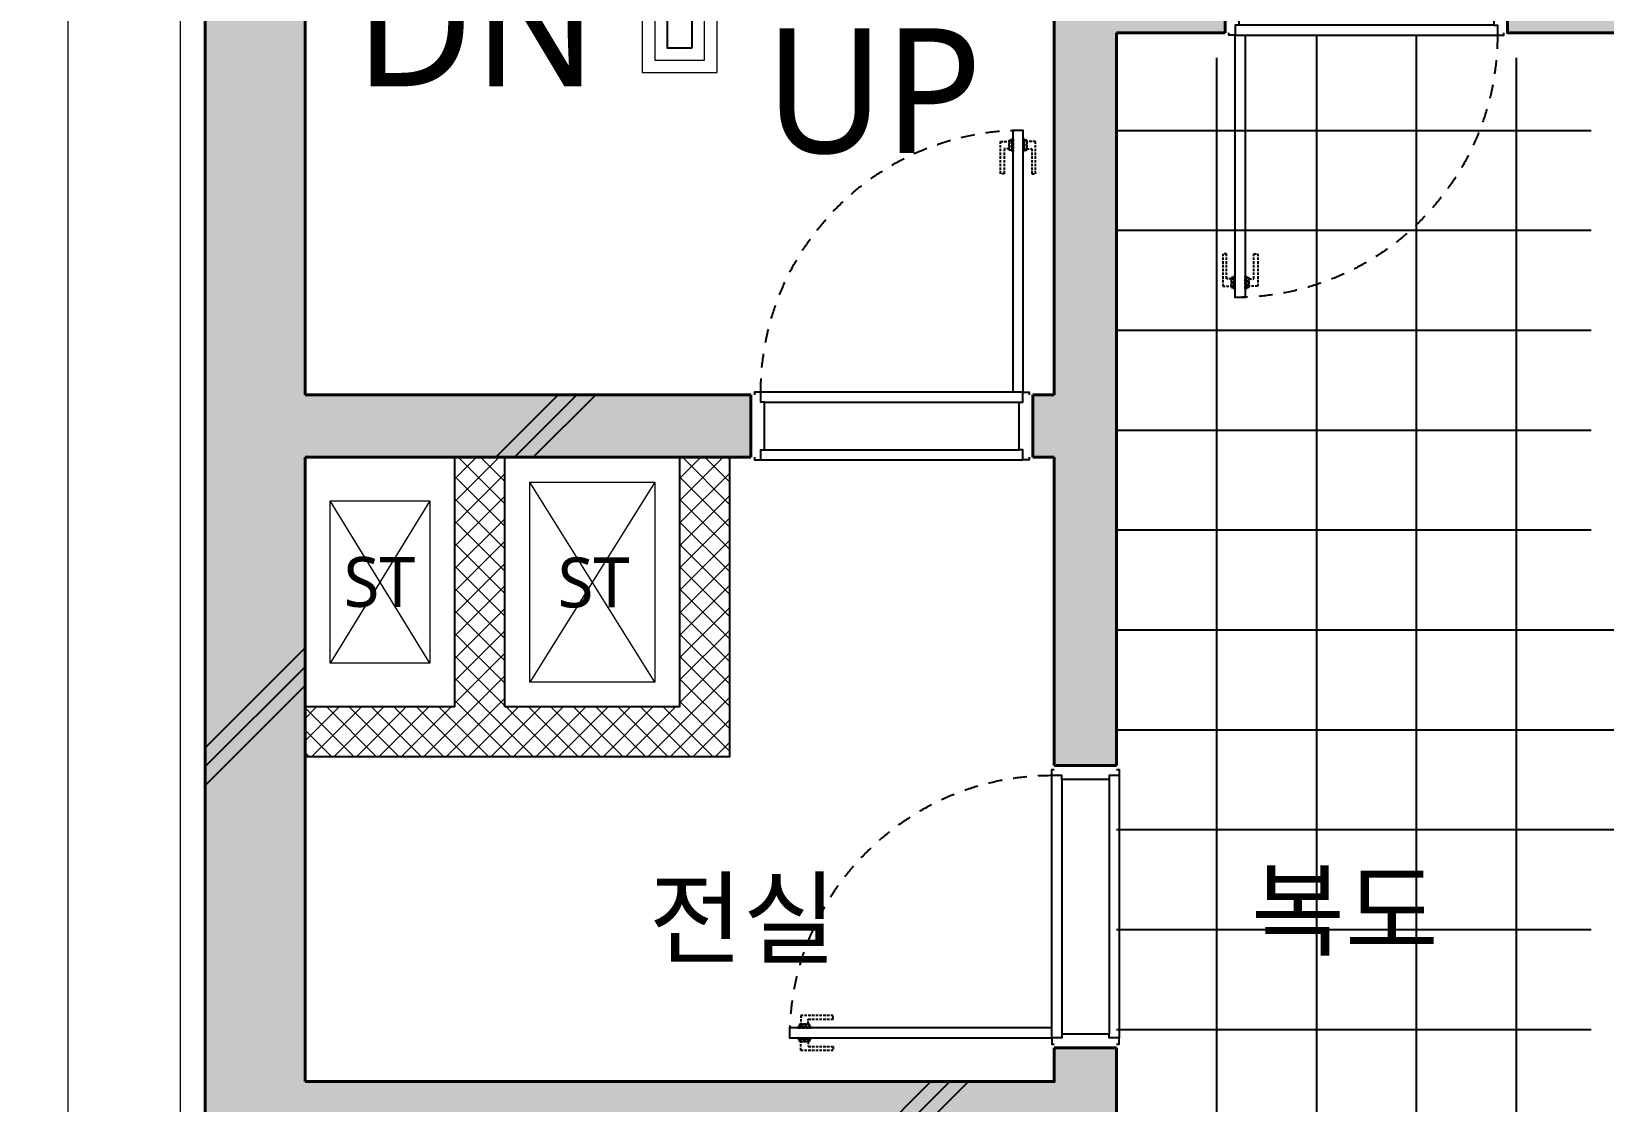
# Model space of a CAD drawing. Header units: millimetres. Extents: x 4739419 to 5837985, y 2291271 to 3446271.
# Drawn here: x 4986966 to 4993262, y 2416461 to 2420746 of the extents above; entities that cross this region are included whole.
import ezdxf
from ezdxf.enums import TextEntityAlignment as Align

# ---------------------------------------------------------------- set-up
doc = ezdxf.new("R2010")
doc.units = ezdxf.units.MM
doc.linetypes.add('XR-평면도$0$DASHEDX2', pattern=[1.5, 1, -0.5])
doc.linetypes.add('XR-평면도$0$HID', pattern=[2, 1.1, -0.9])
doc.layers.get('0').update_dxf_attribs({"color": 255})
for name, color, linetype, lineweight in [('A-XXXX-TXT2', 9, 'Continuous', 25), ('XR-평면도$0$A-CNTL', 9, 'Continuous', 15), ('XR-평면도$0$A-CONC-LIN1', 9, 'Continuous', 40), ('XR-평면도$0$A-DWXM-DOOR', 9, 'Continuous', 25), ('XR-평면도$0$A-ELEV-LIN3', 9, 'Continuous', 18), ('XR-평면도$0$A-SSXM-STAIR', 9, 'Continuous', 25), ('XR-평면도$0$A-SSXS-HAND', 9, 'Continuous', 20), ('XR-평면도$0$A-WAXM-BLOC', 9, 'Continuous', 25), ('XR-평면도$0$A-XXXX-HATC', 9, 'Continuous', 18), ('XR-평면도$0$A-XXXX-OPEN', 9, 'Continuous', 15)]:
    doc.layers.add(name, color=color, linetype=linetype, lineweight=lineweight)
doc.layers.add('XR-평면도$0$A-CONC-SOLD', color=9, linetype='Continuous')
doc.layers.add('XR-평면도$0$A-ELEV-PATT', color=9, linetype='Continuous')
doc.styles.add('맑은 고딕', font='malgun.ttf')

# ---------------------------------------------------------------- blocks, each defined once
blk = doc.blocks.new('XR-평면도$0$계단실(기준층)230530')
at = {"layer": 'XR-평면도$0$A-SSXM-STAIR'}
blk.add_lwpolyline([(-3336141.1, 1599960.6), (-3336141.1, 1603870.6), (-3336241.1, 1603870.6), (-3336241.1, 1599960.6), (-3336141.1, 1599960.6)], dxfattribs=at)
at = {"layer": 'XR-평면도$0$A-SSXS-HAND'}
for points in [[(-3336041.1, 1602630.3), (-3336041.1, 1603970.6), (-3336341.1, 1603970.6), (-3336341.1, 1599860.6), (-3336041.1, 1599860.6), (-3336041.1, 1602630.3)], [(-3336091.1, 1602654), (-3336091.1, 1603920.6), (-3336291.1, 1603920.6), (-3336291.1, 1599910.6), (-3336091.1, 1599910.6), (-3336091.1, 1602654)]]:
    blk.add_lwpolyline(points, dxfattribs=at)
blk = doc.blocks.new('XR-평면도$0$중심선(210216)')
at = {"layer": 'XR-평면도$0$A-CNTL', "ltscale": 300}
blk.add_lwpolyline([(121000, 206000), (121000, -10000)], dxfattribs=at)
blk = doc.blocks.new('XR-평면도$0$도어_008')
at = {"layer": 'XR-평면도$0$A-DWXM-DOOR', "color": 9, "linetype": 'XR-평면도$0$DASHEDX2', "ltscale": 10}
for points in [[(20, 1010), (20, 970), (10, 970), (10, 1010)], [(20, 965), (20, 1015), (25, 1015), (25, 965)], [(70, 965), (70, 1015), (65, 1015), (65, 965)], [(70, 1010), (70, 970), (80, 970), (80, 1010)], [(-25, 1005), (10, 1005), (10, 975), (-10, 975), (-10, 875), (-25, 875)], [(115, 1005), (80, 1005), (80, 975), (100, 975), (100, 875), (115, 875)]]:
    blk.add_lwpolyline(points, close=True, dxfattribs=at)
at = {"layer": 'XR-평면도$0$A-DWXM-DOOR'}
blk.add_lwpolyline([(65, 0), (65, 1050), (25, 1050), (25, 0)], close=True, dxfattribs=at)
at = {"layer": 'XR-평면도$0$A-DWXM-DOOR', "color": 0}
for points in [[(0, -260), (0, -270), (25, -270), (25, -230), (40, -230), (40, -40), (25, -40), (25, 0), (0, 0), (0, -10)], [(1100, -260), (1100, -270), (1075, -270), (1075, -230), (1060, -230), (1060, -40), (1075, -40), (1075, 0), (1100, 0), (1100, -10)]]:
    blk.add_lwpolyline(points, dxfattribs=at)
at = {"layer": 'XR-평면도$0$A-DWXM-DOOR', "color": 9}
for points in [[(25, 0), (1075, 0)], [(1060, -40), (40, -40)], [(1060, -230), (40, -230)], [(1075, -270), (25, -270)]]:
    blk.add_lwpolyline(points, dxfattribs=at)
at = {"layer": 'XR-평면도$0$A-DWXM-DOOR', "color": 1, "linetype": 'XR-평면도$0$HID', "ltscale": 50}
blk.add_arc((25, 0), 1050, 0, 90, dxfattribs=at)
blk = doc.blocks.new('XR-평면도$0$CORE_03_06_B2F 3F에서8F (230330)')
at = {"layer": 'XR-평면도$0$A-CONC-SOLD'}
h = blk.add_hatch(dxfattribs=at)
h.set_pattern_fill('CONC', color=256, scale=100, angle=180)
h.set_pattern_definition([(225, (259193, 729020.6), (2121.32, -2121.32), []), (225, (259193, 728945.6), (2121.32, -2121.32), []), (225, (259193, 728870.6), (2121.32, -2121.32), [])])
h.paths.add_polyline_path([(0, 0), (10950, 0), (10950, 10700), (10550, 10700), (10550, 10000), (7300, 10000), (7300, 9550), (7550, 9550), (7550, 9750), (10550, 9750), (10550, 7250), (8850, 7250), (8850, 7000), (10550, 7000), (10550, 400), (7550, 400), (7550, 7000), (7750, 7000), (7750, 7250), (7550, 7250), (7550, 8450), (7300, 8450), (7300, 5550), (6850, 5550), (6850, 5300), (7300, 5300), (7300, 400), (3500, 400), (3500, 900), (3250, 900), (3250, 400), (400, 400), (400, 2700), (3250, 2700), (3250, 2200), (3500, 2200), (3500, 3500), (3250, 3500), (3250, 2950), (400, 2950), (400, 5300), (3250, 5300), (3250, 4700), (3500, 4700), (3500, 5300), (5750, 5300), (5750, 5550), (5300, 5550), (5300, 7900), (5050, 7900), (5050, 5550), (400, 5550), (400, 9100), (1300, 9100), (1300, 9350), (400, 9350), (400, 12000), (2400, 12000), (2400, 9350), (1915, 9350), (1915, 9100), (3550, 9100), (3550, 9350), (2650, 9350), (2650, 12000), (5050, 12000), (5050, 9350), (4150, 9350), (4150, 9100), (5300, 9100), (5300, 12000), (5750, 12000), (5750, 12400), (0, 12400)])
h.paths.add_polyline_path([(6850, 12000), (10550, 12000), (10550, 11800), (10950, 11800), (10950, 12400), (6850, 12400)], flags=17)
at = {"layer": 'XR-평면도$0$A-XXXX-HATC'}
h = blk.add_hatch(color=253, dxfattribs=at)
h.dxf.hatch_style = 1
h.paths.add_polyline_path([(0, 12400), (0, 0), (10950, 0), (10950, 10685), (10550, 10685), (10550, 10000), (7300, 10000), (7300, 9615), (7550, 9615), (7550, 9750), (10550, 9750), (10550, 7250), (8765, 7250), (8765, 7000), (10550, 7000), (10550, 400), (7550, 400), (7550, 7000), (7635, 7000), (7635, 7250), (7550, 7250), (7550, 8485), (7300, 8485), (7300, 5550), (6865, 5550), (6865, 5300), (7300, 5300), (7300, 400), (3500, 400), (3500, 900), (3250, 900), (3250, 400), (400, 400), (400, 2700), (3250, 2700), (3250, 2200), (3500, 2200), (3500, 3475), (3250, 3475), (3250, 2950), (400, 2950), (400, 5300), (3250, 5300), (3250, 4775), (3500, 4775), (3500, 5300), (5735, 5300), (5735, 5550), (400, 5550), (400, 9100), (1285, 9100), (1285, 9350), (400, 9350), (400, 12000), (2400, 12000), (2400, 9350), (1915, 9350), (1915, 9100), (4235, 9100), (4235, 9350), (2650, 9350), (2650, 12000), (5050, 12000), (5050, 9350), (4865, 9350), (4865, 9100), (5300, 9100), (5300, 12000), (5735, 12000), (5735, 12400)])
h.paths.add_polyline_path([(6865, 12000), (6865, 12400), (10950, 12400), (10950, 11815), (10550, 11815), (10550, 12000)])
h = blk.add_hatch(dxfattribs=at)
h.set_pattern_fill('ANSI37', color=256, scale=20, style=0)
h.set_pattern_definition([(45, (0, 12400), (-44.90128, 44.90128), []), (135, (0, 12400), (-44.90128, -44.90128), [])])
h.paths.add_polyline_path([(8850, 7250), (8850, 8450), (10550, 8450), (10550, 8250), (9950, 8250), (9950, 7250), (9750, 7250), (9750, 8250), (9050, 8250), (9050, 7250)])
h.paths.add_polyline_path([(7300, 2800), (6500, 2800), (6500, 400), (6700, 400), (6700, 1600), (7300, 1600), (7300, 1800), (6700, 1800), (6700, 2600), (7300, 2600)])
at = {"layer": 'XR-평면도$0$A-CONC-LIN1'}
for p, q in [((7550, 7250), (7635, 7250)), ((7635, 7250), (7635, 7000)), ((8765, 7250), (8765, 7000)), ((8765, 7250), (10550, 7250))]:
    blk.add_line(p, q, dxfattribs=at)
for points in [[(5735, 12400), (0, 12400), (0, 0), (10950, 0), (10950, 10685), (10550, 10685)], [(10550, 10000), (7300, 10000), (7300, 9615)], [(10550, 9750), (7550, 9750), (7550, 9615)], [(10550, 7250), (10550, 9750)], [(7550, 9615), (7300, 9615)], [(5735, 5300), (5735, 5550), (400, 5550), (400, 9100)], [(7300, 8485), (7300, 5550)], [(7550, 8485), (7300, 8485)], [(7550, 8485), (7550, 7250)], [(7550, 400), (10550, 400), (10550, 7000)], [(7635, 7000), (7550, 7000)], [(7550, 7000), (7550, 400)], [(10550, 7000), (8765, 7000)], [(6865, 5550), (6865, 5300)], [(7300, 5550), (6865, 5550)]]:
    blk.add_lwpolyline(points, dxfattribs=at)
at = {"layer": 'XR-평면도$0$A-WAXM-BLOC', "ltscale": 50}
for points in [[(8850, 7250), (8850, 8450), (10550, 8450)], [(9050, 7250), (9050, 8250), (9750, 8250)], [(9750, 8250), (9750, 7250)], [(9950, 8250), (10550, 8250)], [(9950, 8250), (9950, 7250)]]:
    blk.add_lwpolyline(points, dxfattribs=at)
at = {"layer": 'XR-평면도$0$A-XXXX-OPEN', "ltscale": 20}
for p, q in [((9150, 7350), (9650, 8150)), ((9150, 8150), (9650, 7350)), ((10050, 8075), (10450, 7425)), ((10050, 7425), (10450, 8075))]:
    blk.add_line(p, q, dxfattribs=at)
for points in [[(9150, 8150), (9650, 8150), (9650, 7350), (9150, 7350)], [(10050, 8075), (10450, 8075), (10450, 7425), (10050, 7425)]]:
    blk.add_lwpolyline(points, close=True, dxfattribs=at)
at = {"rotation": 270}
blk.add_blockref('XR-평면도$0$도어_008', (7560, 9600), dxfattribs=at)
at = {"xscale": -1, "rotation": 180}
blk.add_blockref('XR-평면도$0$도어_008', (7650, 6990), dxfattribs=at)
at = {"xscale": -1}
blk.add_blockref('XR-평면도$0$도어_008', (6850, 5560), dxfattribs=at)

msp = doc.modelspace()

# ---------------------------------------------------------------- linework, layer by layer
at = {"layer": 'XR-평면도$0$A-ELEV-LIN3'}
for points in [[(5001611.8, 2425791.2), (5001611.8, 2427291.2), (5000011.8, 2427291.2), (5000011.8, 2426391.2), (4987761.8, 2426391.2), (4987761.8, 2426991.2), (4986461.8, 2426991.2), (4986461.8, 2425291.2), (4987561.8, 2425291.2), (4987561.8, 2413991.2), (4931661.8, 2413991.2), (4931661.8, 2425291.2), (4932761.8, 2425291.2), (4932761.8, 2426991.2), (4931461.8, 2426991.2), (4931461.8, 2426391.2), (4921761.8, 2426391.2), (4921761.8, 2426991.2), (4920461.8, 2426991.2), (4920461.8, 2425291.2), (4921561.8, 2425291.2), (4921561.8, 2413991.2), (4881111.8, 2413991.2)], [(5001611.8, 2425791.2), (5001611.8, 2427291.2), (5000011.8, 2427291.2), (5000011.8, 2426391.2), (4987761.8, 2426391.2), (4987761.8, 2426991.2), (4986461.8, 2426991.2), (4986461.8, 2425291.2), (4987561.8, 2425291.2), (4987561.8, 2413991.2), (4931661.8, 2413991.2), (4931661.8, 2425291.2), (4932761.8, 2425291.2), (4932761.8, 2426991.2), (4931461.8, 2426991.2), (4931461.8, 2426391.2), (4921761.8, 2426391.2), (4921761.8, 2426991.2), (4920461.8, 2426991.2), (4920461.8, 2425291.2), (4921561.8, 2425291.2), (4921561.8, 2413991.2), (4881111.8, 2413991.2)], [(5001611.8, 2425791.2), (5001611.8, 2427291.2), (5000011.8, 2427291.2), (5000011.8, 2426391.2), (4987761.8, 2426391.2), (4987761.8, 2426991.2), (4986461.8, 2426991.2), (4986461.8, 2425291.2), (4987561.8, 2425291.2), (4987561.8, 2413991.2), (4931661.8, 2413991.2), (4931661.8, 2425291.2), (4932761.8, 2425291.2), (4932761.8, 2426991.2), (4931461.8, 2426991.2), (4931461.8, 2426391.2), (4921761.8, 2426391.2), (4921761.8, 2426991.2), (4920461.8, 2426991.2), (4920461.8, 2425291.2), (4921561.8, 2425291.2), (4921561.8, 2413991.2), (4881111.8, 2413991.2)], [(5001511.8, 2425791.2), (5001511.8, 2427191.2), (5000111.8, 2427191.2), (5000111.8, 2426291.2), (4987661.8, 2426291.2), (4987661.8, 2426891.2), (4986561.8, 2426891.2), (4986561.8, 2425391.2), (4987661.8, 2425391.2), (4987661.8, 2413891.2), (4931561.8, 2413891.2), (4931561.8, 2425391.2), (4932661.8, 2425391.2), (4932661.8, 2426891.2), (4931561.8, 2426891.2), (4931561.8, 2426291.2), (4921661.8, 2426291.2)], [(5001511.8, 2425791.2), (5001511.8, 2427191.2), (5000111.8, 2427191.2), (5000111.8, 2426291.2), (4987661.8, 2426291.2), (4987661.8, 2426891.2), (4986561.8, 2426891.2), (4986561.8, 2425391.2), (4987661.8, 2425391.2), (4987661.8, 2413891.2), (4931561.8, 2413891.2), (4931561.8, 2425391.2), (4932661.8, 2425391.2), (4932661.8, 2426891.2), (4931561.8, 2426891.2), (4931561.8, 2426291.2), (4921661.8, 2426291.2)], [(5001511.8, 2425791.2), (5001511.8, 2427191.2), (5000111.8, 2427191.2), (5000111.8, 2426291.2), (4987661.8, 2426291.2), (4987661.8, 2426891.2), (4986561.8, 2426891.2), (4986561.8, 2425391.2), (4987661.8, 2425391.2), (4987661.8, 2413891.2), (4931561.8, 2413891.2), (4931561.8, 2425391.2), (4932661.8, 2425391.2), (4932661.8, 2426891.2), (4931561.8, 2426891.2), (4931561.8, 2426291.2), (4921661.8, 2426291.2)]]:
    msp.add_lwpolyline(points, dxfattribs=at)
at = {"layer": 'XR-평면도$0$A-ELEV-PATT'}
for p, q in [((4992111.8, 2420731.2), (4992111.8, 2414018.9)), ((4992111.8, 2420731.2), (4992111.8, 2414018.9)), ((4992111.8, 2420731.2), (4992111.8, 2414018.9)), ((4992511.8, 2420731.2), (4992511.8, 2414018.9)), ((4992511.8, 2420731.2), (4992511.8, 2414018.9)), ((4992511.8, 2420731.2), (4992511.8, 2414018.9)), ((4991711.8, 2420641.2), (4991711.8, 2414298.9)), ((4991711.8, 2420641.2), (4991711.8, 2414298.9)), ((4991711.8, 2420641.2), (4991711.8, 2414298.9)), ((4992911.8, 2420641.2), (4992911.8, 2414298.9)), ((4992911.8, 2420641.2), (4992911.8, 2414298.9)), ((4992911.8, 2420641.2), (4992911.8, 2414298.9)), ((4993211.8, 2420348.9), (4991311.8, 2420348.9)), ((4993211.8, 2420348.9), (4991311.8, 2420348.9)), ((4993211.8, 2420348.9), (4991311.8, 2420348.9)), ((4993211.8, 2419948.9), (4991311.8, 2419948.9)), ((4993211.8, 2419948.9), (4991311.8, 2419948.9)), ((4993211.8, 2419948.9), (4991311.8, 2419948.9)), ((4993211.8, 2419548.9), (4991311.8, 2419548.9)), ((4993211.8, 2419548.9), (4991311.8, 2419548.9)), ((4993211.8, 2419548.9), (4991311.8, 2419548.9)), ((4993211.8, 2419148.9), (4991311.8, 2419148.9)), ((4993211.8, 2419148.9), (4991311.8, 2419148.9)), ((4993211.8, 2419148.9), (4991311.8, 2419148.9)), ((4993211.8, 2418748.9), (4991311.8, 2418748.9)), ((4993211.8, 2418748.9), (4991311.8, 2418748.9)), ((4993211.8, 2418748.9), (4991311.8, 2418748.9)), ((4995971.8, 2418348.9), (4991311.8, 2418348.9)), ((4995971.8, 2418348.9), (4991311.8, 2418348.9)), ((4995971.8, 2418348.9), (4991311.8, 2418348.9)), ((4995961.8, 2417948.9), (4991311.8, 2417948.9)), ((4995961.8, 2417948.9), (4991311.8, 2417948.9)), ((4995961.8, 2417948.9), (4991311.8, 2417948.9)), ((4995961.8, 2417548.9), (4991311.8, 2417548.9)), ((4995961.8, 2417548.9), (4991311.8, 2417548.9)), ((4995961.8, 2417548.9), (4991311.8, 2417548.9)), ((4993211.8, 2417148.9), (4991311.8, 2417148.9)), ((4993211.8, 2417148.9), (4991311.8, 2417148.9)), ((4993211.8, 2417148.9), (4991311.8, 2417148.9)), ((4993211.8, 2416748.9), (4991311.8, 2416748.9)), ((4993211.8, 2416748.9), (4991311.8, 2416748.9)), ((4993211.8, 2416748.9), (4991311.8, 2416748.9))]:
    msp.add_line(p, q, dxfattribs=at)

# ---------------------------------------------------------------- block references
msp.add_blockref('XR-평면도$0$계단실(기준층)230530', (8325752.9, 820720.6))
msp.add_blockref('XR-평면도$0$계단실(기준층)230530', (8325752.9, 820720.6))
msp.add_blockref('XR-평면도$0$계단실(기준층)230530', (8325752.9, 820720.6))
at = {"rotation": 180}
msp.add_blockref('XR-평면도$0$CORE_03_06_B2F 3F에서8F (230330)', (4998611.8, 2426291.2), dxfattribs=at)
msp.add_blockref('XR-평면도$0$CORE_03_06_B2F 3F에서8F (230330)', (4998611.8, 2426291.2), dxfattribs=at)
msp.add_blockref('XR-평면도$0$CORE_03_06_B2F 3F에서8F (230330)', (4998611.8, 2426291.2), dxfattribs=at)
at = {"layer": 'XR-평면도$0$A-CNTL'}
msp.add_blockref('XR-평면도$0$중심선(210216)', (4866111.8, 2336391.2), dxfattribs=at)

# ---------------------------------------------------------------- texts
at = {"layer": 'A-XXXX-TXT2', "ltscale": 100, "style": '맑은 고딕'}
for s, height, p in [('DN', 500, (4988746.4, 2420776.5)), ('UP', 500, (4990339.3, 2420509.3)), ('ST', 200, (4988360.2, 2418542.1)), ('ST', 200, (4989217.7, 2418539.9)), ('전실', 300, (4989814.8, 2417194.9)), ('복도', 300, (4992226.1, 2417226.7))]:
    msp.add_text(s, height=height, dxfattribs=at).set_placement(p, align=Align.MIDDLE_CENTER)

doc.saveas('drawing.dxf')
